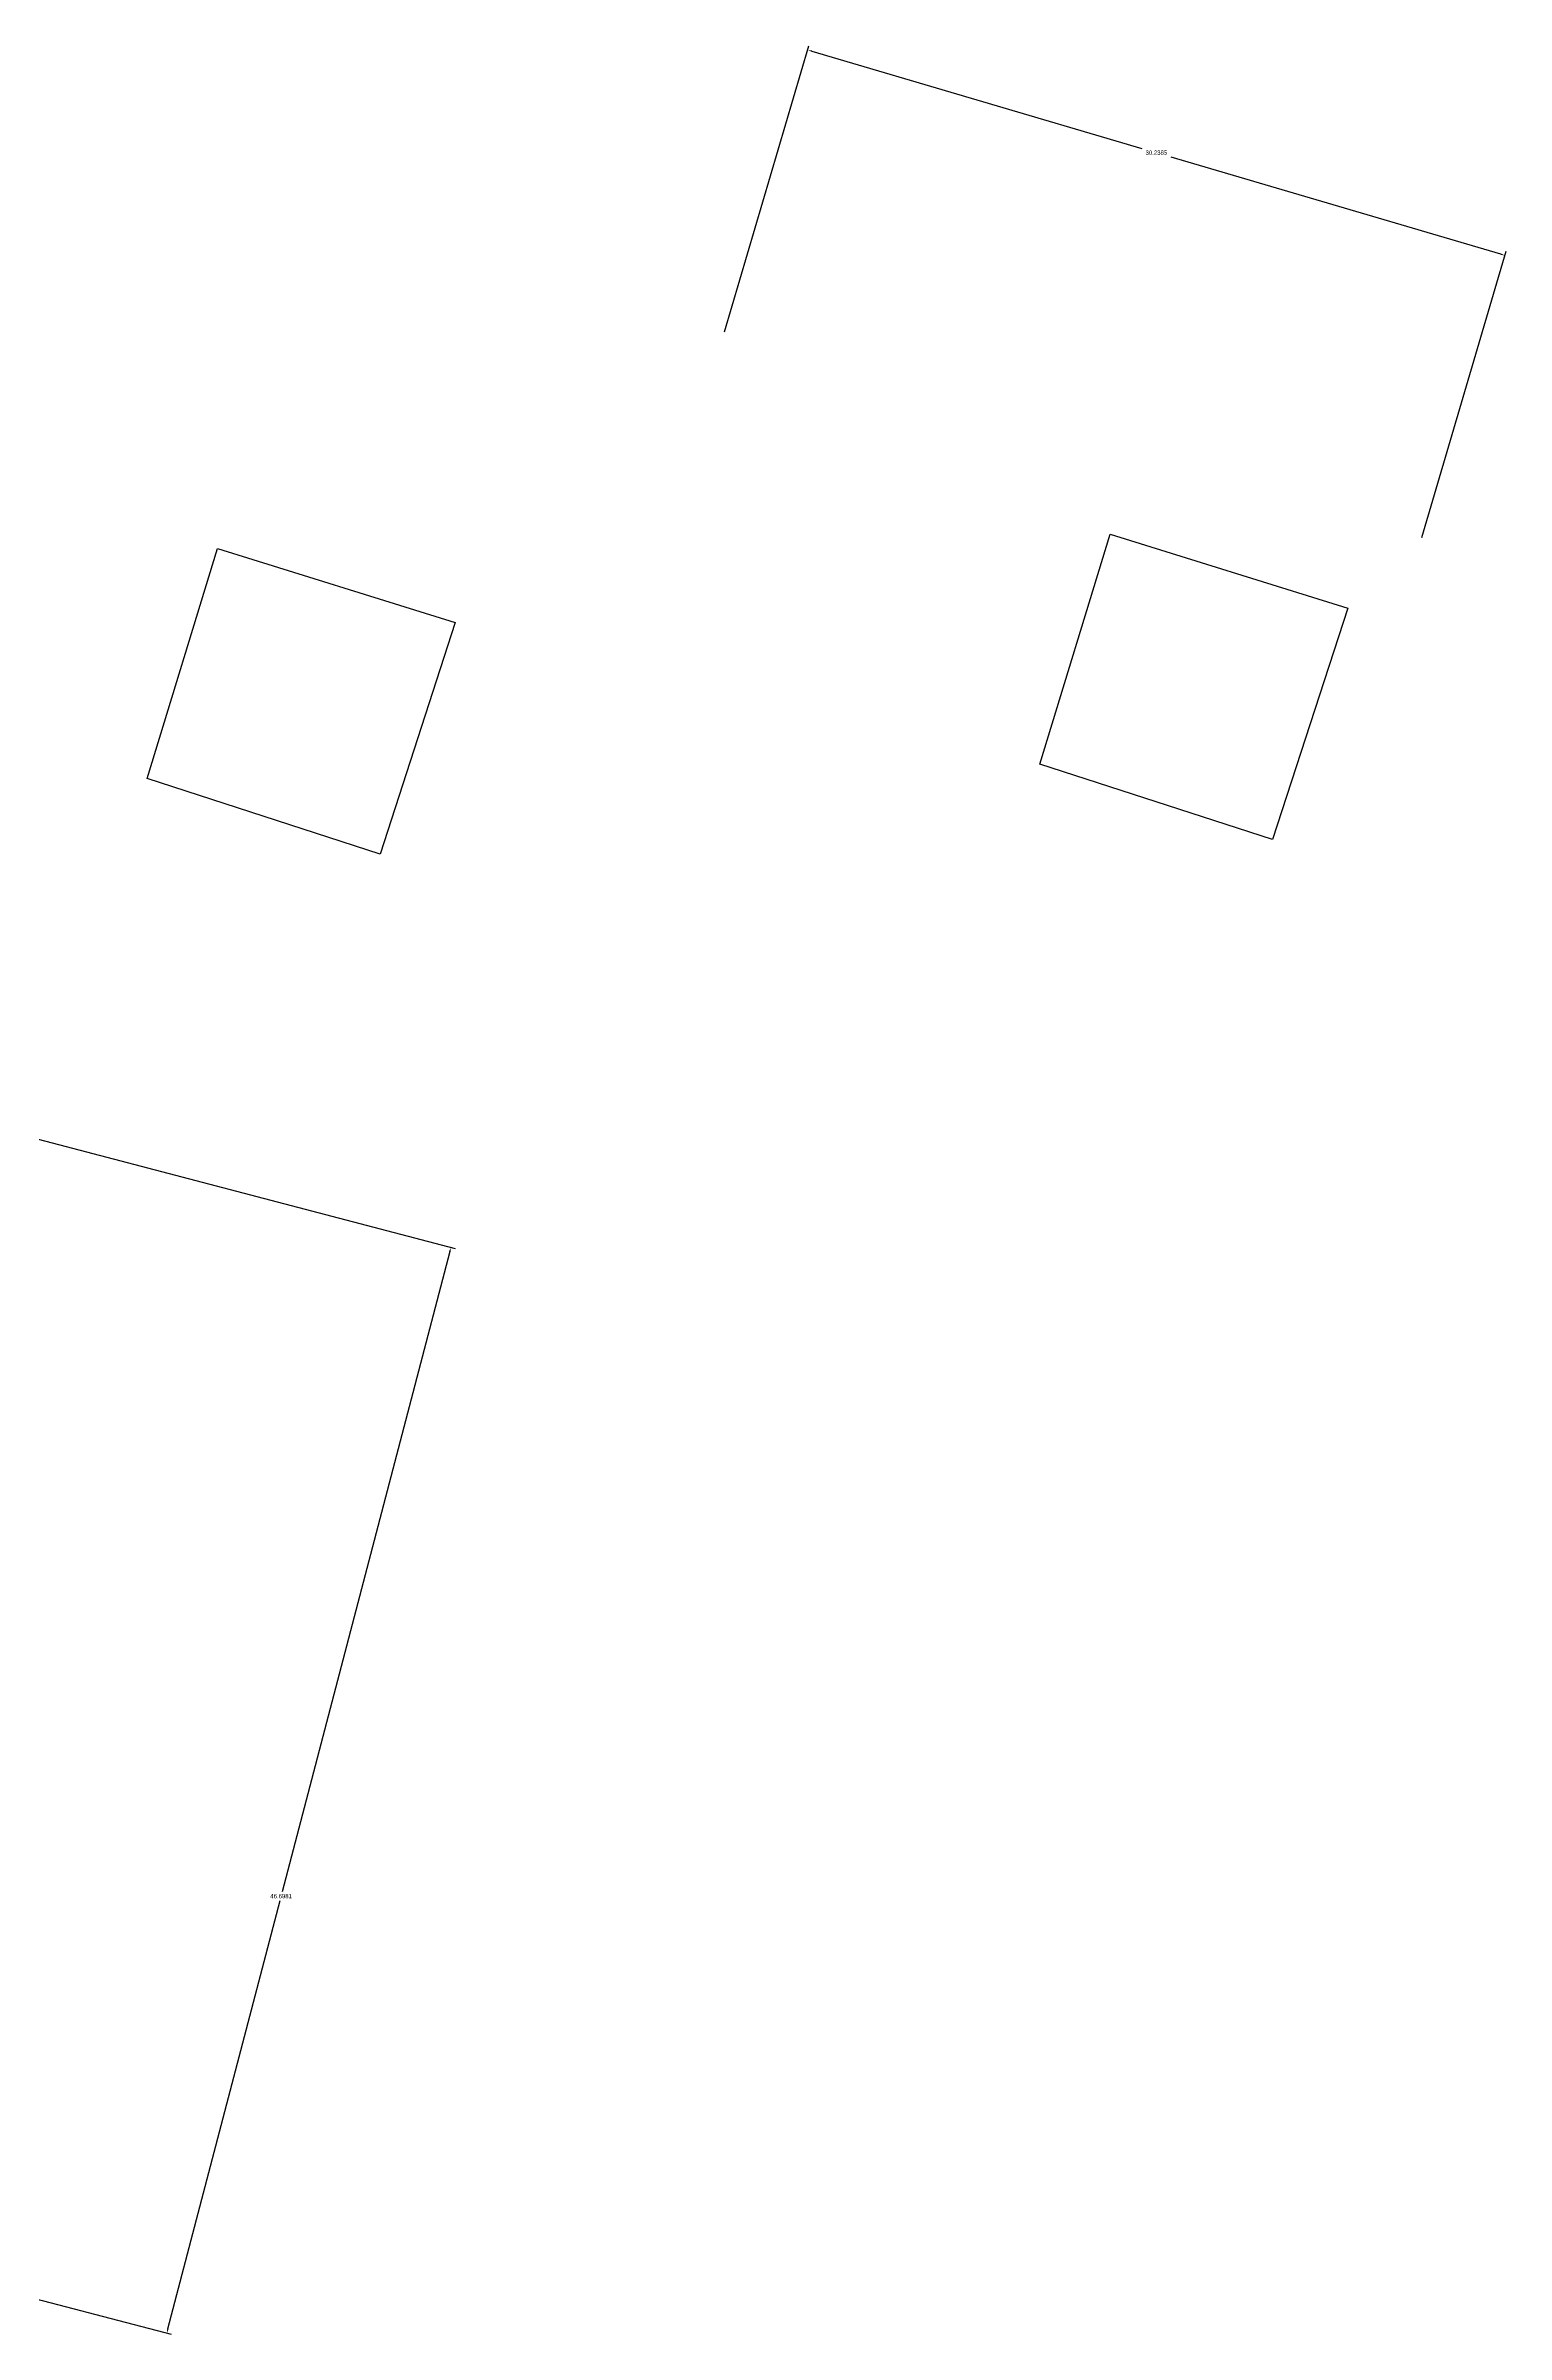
# Model space of a CAD drawing. Header units: metres. Extents: x 1404710 to 1404891, y 4916915 to 4917022.
# Drawn here: x 1404830.7 to 1404891.4, y 4916922.6 to 4917017.8 of the extents above; entities that cross this region are included whole.
import ezdxf

# ---------------------------------------------------------------- set-up
doc = ezdxf.new("R2010")
doc.units = ezdxf.units.M
doc.header["$MEASUREMENT"] = 0
doc.dimstyles.get("Standard").update_dxf_attribs({"dimtxt": 0.18, "dimasz": 0.18, "dimexe": 0.18, "dimexo": 0.0625, "dimgap": 0.09, "dimtad": 0, "dimtih": 1, "dimtoh": 1, "dimdec": 4, "dimzin": 0, "dimdsep": 46, "dimtxsty": 'Standard', "dimcen": 0.09, "dimadec": 0, "dimazin": 0, "dimtfac": 1, "dimtdec": 4, "dimtofl": 0, "dimtmove": 0, "dimatfit": 3, "dimfxl": 1, "dimtolj": 1, "dimtzin": 0, "dimarcsym": 0})

# ---------------------------------------------------------------- blocks, each defined once
blk = doc.blocks.new('*D5')
at = {"color": 0, "lineweight": -2, "transparency": 16777216}
for p, q in [((1404817.306, 4916975.725), (1404847.711, 4916967.771)), ((1404847.491, 4916967.643), (1404840.521, 4916941)), ((1404835.764, 4916922.813), (1404840.427, 4916940.64)), ((1404805.488, 4916930.547), (1404835.893, 4916922.594))]:
    blk.add_line(p, q, dxfattribs=at)
at = {"color": 0, "transparency": 16777216}
for points in [[(1404847.462, 4916967.651), (1404847.52, 4916967.635), (1404847.536, 4916967.817)], [(1404835.735, 4916922.821), (1404835.793, 4916922.806), (1404835.718, 4916922.639)]]:
    blk.add_solid(points, dxfattribs=at)
at = {"layer": 'Defpoints', "color": 0, "transparency": 16777216}
for p in [(1404817.245, 4916975.741), (1404847.536, 4916967.817), (1404805.427, 4916930.563)]:
    blk.add_point(p, dxfattribs=at)
at = {"color": 0, "transparency": 16777216, "insert": (1404840.474, 4916940.82), "char_height": 0.18, "attachment_point": 5}
blk.add_mtext('\\A1;46.6981', dxfattribs=at)
blk = doc.blocks.new('*D8')
at = {"color": 0, "lineweight": -2, "transparency": 16777216}
for p, q in [((1404858.919, 4917005.898), (1404862.428, 4917017.803)), ((1404862.55, 4917017.58), (1404876.269, 4917013.535)), ((1404891.209, 4917009.131), (1404877.49, 4917013.175)), ((1404887.923, 4916997.348), (1404891.433, 4917009.253))]:
    blk.add_line(p, q, dxfattribs=at)
at = {"color": 0, "transparency": 16777216}
for points in [[(1404862.558, 4917017.608), (1404862.541, 4917017.551), (1404862.377, 4917017.631)], [(1404891.217, 4917009.16), (1404891.2, 4917009.102), (1404891.382, 4917009.08)]]:
    blk.add_solid(points, dxfattribs=at)
at = {"layer": 'Defpoints', "color": 0, "transparency": 16777216}
for p in [(1404891.382, 4917009.08), (1404858.901, 4917005.838), (1404887.905, 4916997.288)]:
    blk.add_point(p, dxfattribs=at)
at = {"color": 0, "transparency": 16777216, "insert": (1404876.879, 4917013.355), "char_height": 0.18, "attachment_point": 5}
blk.add_mtext('\\A1;30.2385', dxfattribs=at)

msp = doc.modelspace()

# ---------------------------------------------------------------- linework, layer by layer
at = {"color": 4}
for points in [[(1404874.95697, 4916997.48811), (1404884.84159, 4916994.40724), (1404881.71613, 4916984.777), (1404872.02801, 4916987.92124), (1404874.95697, 4916997.48811)], [(1404837.82712, 4916996.88362), (1404847.71173, 4916993.80275), (1404844.58628, 4916984.17252), (1404834.89816, 4916987.31676), (1404837.82712, 4916996.88362)]]:
    msp.add_lwpolyline(points, dxfattribs=at)

# ---------------------------------------------------------------- dimensions: what is measured, and where the dimension line sits
dim = msp.add_aligned_dim(p1=(1404858.9009, 4917005.83827), p2=(1404887.90526, 4916997.28776), distance=12.29401, dimstyle='Standard', dxfattribs=at)
dim.commit()
dim.dimension.update_dxf_attribs({"geometry": '*D8', "text_midpoint": (1404876.87945, 4917013.35528)})
dim = msp.add_linear_dim(base=(1404847.53646, 4916967.81705), p1=(1404805.42724, 4916930.56295), p2=(1404817.24532, 4916975.7409), angle=75.3405096, dimstyle='Standard')
dim.commit()
dim.dimension.update_dxf_attribs({"geometry": '*D5', "text_midpoint": (1404840.47435, 4916940.82012), "dimtype": 161})

doc.saveas('drawing.dxf')
